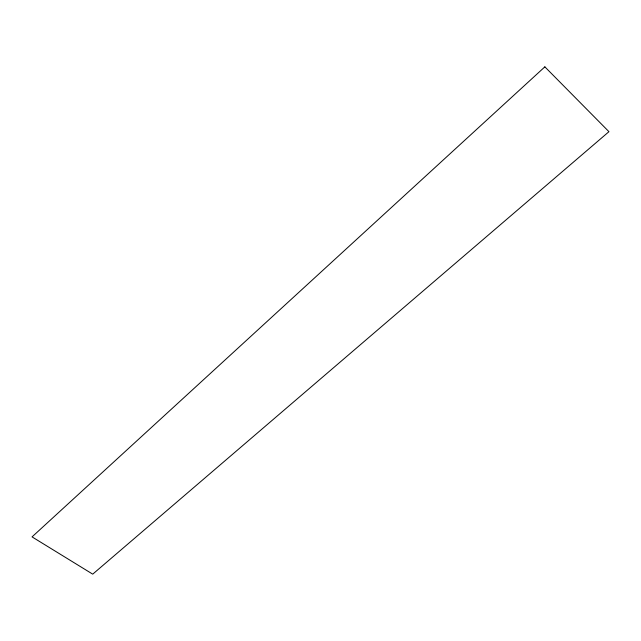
<?xml version="1.0" encoding="UTF-8"?>
<svg xmlns="http://www.w3.org/2000/svg" width="641" height="641" viewBox="0 0 641 641"><rect width="100%" height="100%" fill="white"/><g stroke="black" fill="none" stroke-linecap="round" stroke-linejoin="round"><path stroke-width="0.96" d="M544.858 66.848L32.05 536.886L92.721 574.152L608.95 131.677L544.858 66.848"/></g></svg>
